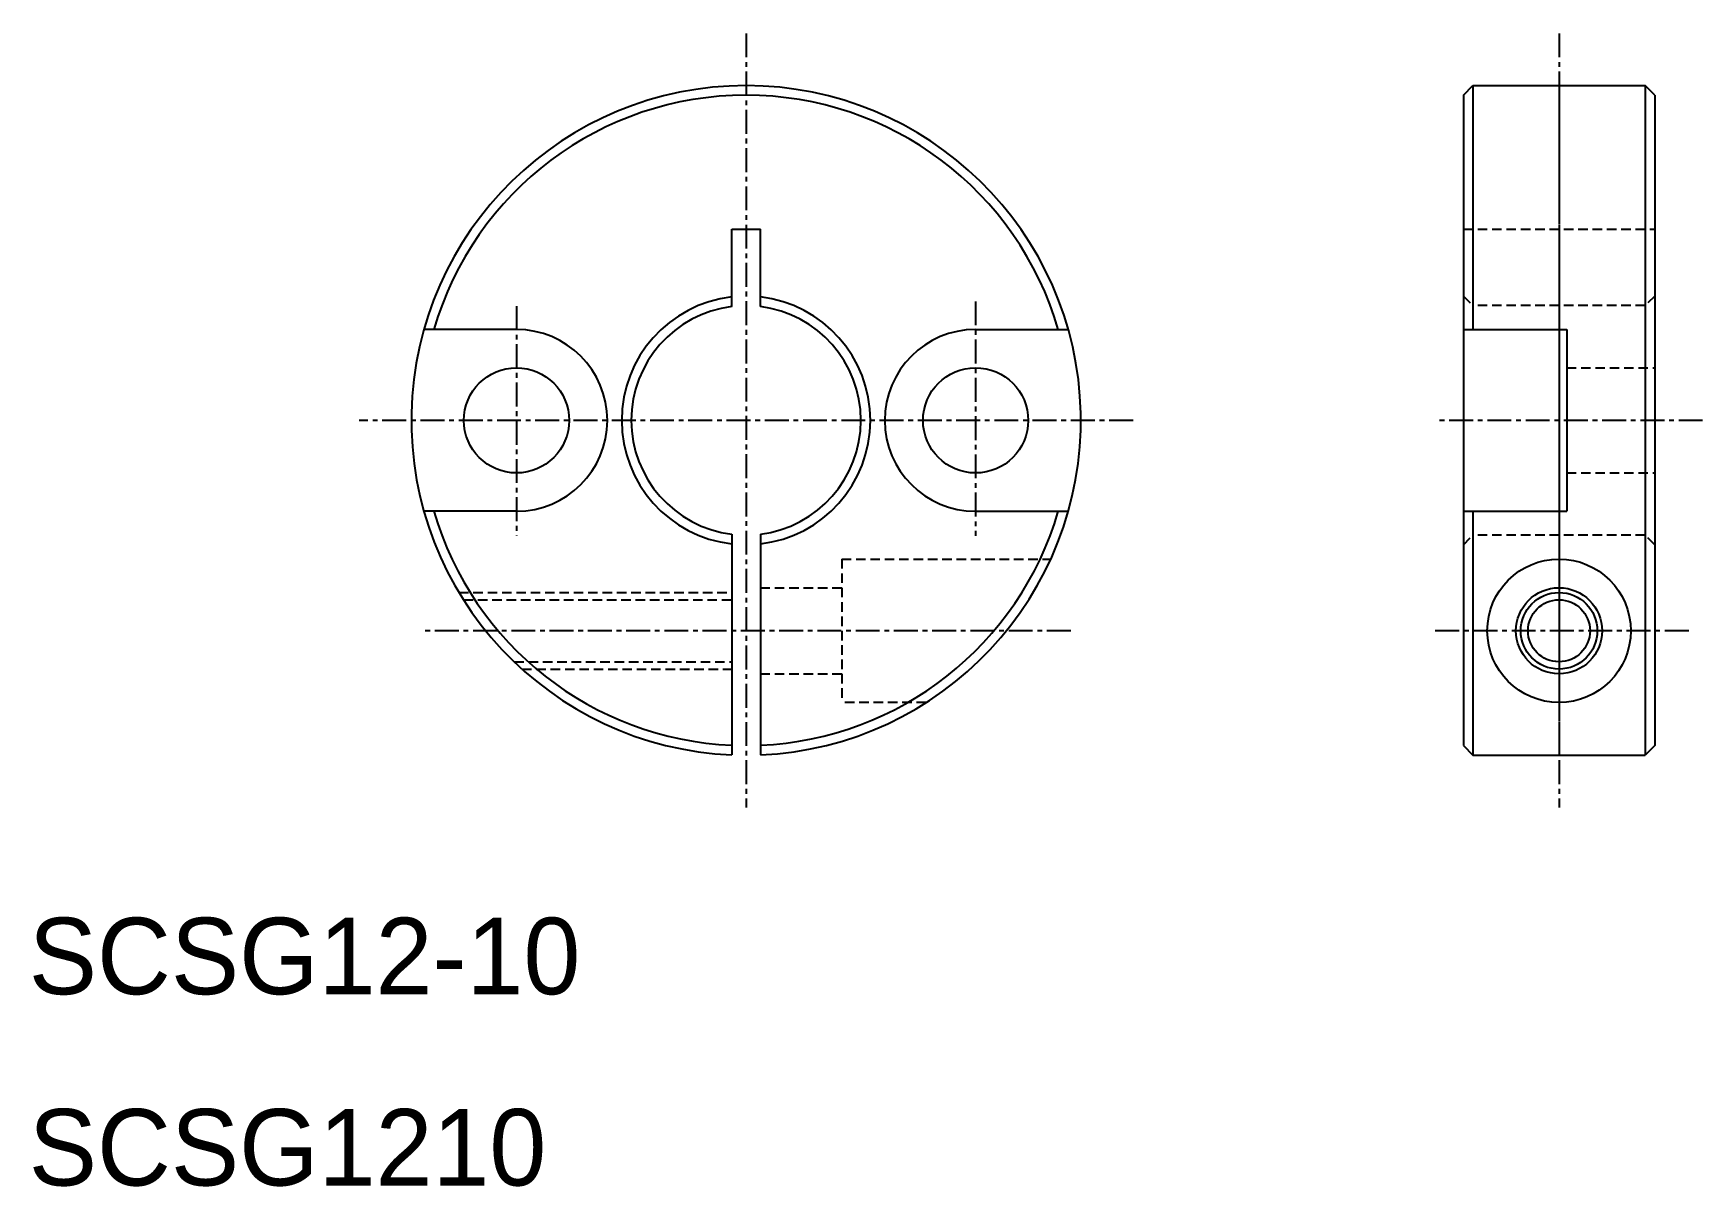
# Model space of a CAD drawing. Extents: x 10.2 to 97.5, y 9.9 to 70.2.
import ezdxf

# ---------------------------------------------------------------- set-up
doc = ezdxf.new("R2010")
doc.units = 0
doc.linetypes.add('CENTER', pattern=[2, 1.25, -0.25, 0.25, -0.25])
doc.linetypes.add('DASHED', pattern=[0.75, 0.5, -0.25])
doc.layers.get('0').update_dxf_attribs({"linetype": 'CONTINUOUS'})
doc.layers.add('CENTER', color=1, linetype='CENTER')

msp = doc.modelspace()

# ---------------------------------------------------------------- linework, layer by layer
at = {"color": 7, "linetype": 'CONTINUOUS'}
for p, q in [((85, 67), (85.5, 67.5)), ((85.5, 67.5), (85.5, 54.75)), ((85.5, 67.5), (94.5, 67.5)), ((94.5, 67.5), (94.5, 32.5)), ((95, 67), (94.5, 67.5)), ((85, 67), (85, 33)), ((95, 67), (95, 33)), ((46.75, 55.953), (46.75, 60)), ((46.75, 60), (48.25, 60)), ((48.25, 55.953), (48.25, 60)), ((35.5, 54.75), (30.657, 54.75)), ((59.5, 54.75), (64.343, 54.75)), ((85, 54.75), (90.4, 54.75)), ((90.4, 54.75), (90.4, 45.25)), ((35.5, 45.25), (30.657, 45.25)), ((59.5, 45.25), (64.343, 45.25)), ((85, 45.25), (90.4, 45.25)), ((85.5, 45.25), (85.5, 32.5)), ((46.75, 44.047), (46.75, 32.516)), ((48.25, 44.047), (48.25, 32.516)), ((85, 33), (85.5, 32.5)), ((85.5, 32.5), (94.5, 32.5)), ((95, 33), (94.5, 32.5)), ((94.5, 32.5), (94.5, 32.5))]:
    msp.add_line(p, q, dxfattribs=at)
at = {"color": 3, "linetype": 'DASHED'}
for p, q in [((85, 60), (95, 60)), ((85, 56.5), (85.5, 56)), ((94.5, 56), (85.5, 56)), ((95, 56.5), (94.5, 56)), ((90.4, 52.75), (95, 52.75)), ((90.4, 47.25), (95, 47.25)), ((85, 43.5), (85.5, 44)), ((94.5, 44), (85.5, 44)), ((95, 43.5), (94.5, 44)), ((52.5, 42.75), (63.428, 42.75)), ((52.5, 42.75), (52.5, 35.25)), ((48.25, 41.25), (52.5, 41.25)), ((32.492, 41), (46.75, 41)), ((32.726, 40.621), (46.75, 40.621)), ((35.377, 37.379), (46.75, 37.379)), ((35.785, 37), (46.75, 37)), ((48.25, 36.75), (52.5, 36.75)), ((56.917, 35.25), (52.5, 35.25))]:
    msp.add_line(p, q, dxfattribs=at)
at = {"color": 7, "linetype": 'CONTINUOUS'}
for centre, radius in [((35.5, 50), 2.75), ((59.5, 50), 2.75), ((90, 39), 3.75), ((90, 39), 2.25), ((90, 39), 1.621)]:
    msp.add_circle(centre, radius, dxfattribs=at)
at = {"color": 3}
msp.add_circle((90, 39), 2, dxfattribs=at)
at = {"color": 7, "linetype": 'CONTINUOUS'}
for centre, radius, start, end in [((47.5, 50), 17.5, 272.45629, 267.54371), ((47.5, 50), 17, 16.2251, 163.7749), ((47.5, 50), 6.5, 96.62581, 263.37419), ((47.5, 50), 6, 97.18076, 262.81924), ((47.5, 50), 6.5, 0, 83.37419), ((47.5, 50), 6, 277.18076, 82.81924), ((35.5, 50), 4.75, 270, 90), ((59.5, 50), 4.75, 90, 270), ((47.5, 50), 6.5, 276.62581, 0), ((47.5, 50), 17, 196.2251, 267.47142), ((47.5, 50), 17, 272.52858, 343.7749)]:
    msp.add_arc(centre, radius, start, end, dxfattribs=at)
at = {"layer": 'CENTER', "color": 1, "linetype": 'CENTER'}
for p, q in [((47.5, 70.231), (47.5, 29.769)), ((90, 70.231), (90, 29.769)), ((90, 67.5), (90, 32.5)), ((90, 67.5), (90, 32.5)), ((90, 67.5), (90, 32.5)), ((90, 67.5), (90, 32.5)), ((35.5, 55.979), (35.5, 43.97)), ((59.5, 56.222), (59.5, 43.97)), ((67.731, 50), (27.269, 50)), ((97.506, 50), (83.637, 50)), ((64.48, 39), (30.52, 39)), ((96.777, 39), (83.418, 39))]:
    msp.add_line(p, q, dxfattribs=at)

# ---------------------------------------------------------------- texts
at = {"color": 7, "linetype": 'CONTINUOUS'}
for s, p in [('SCSG12-10', (10, 20)), ('SCSG1210', (10, 10))]:
    msp.add_text(s, height=4, dxfattribs=at).set_placement(p)

doc.saveas('drawing.dxf')
